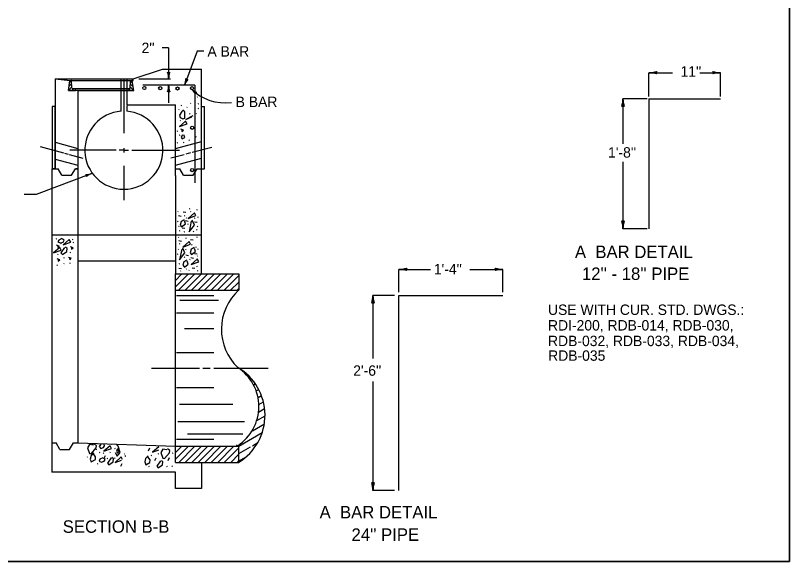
# Model space of a CAD drawing. Extents: x 1007 to 1035.5, y 1000.5 to 1021.5.
# Drawn here: x 1020.62 to 1035.5, y 1000.5 to 1011 of the extents above; entities that cross this region are included whole.
import ezdxf

# ---------------------------------------------------------------- set-up
doc = ezdxf.new("R2010")
doc.units = 0
for name, color, linetype in [('Level 1', 7, 'Continuous'), ('Level 10', 7, 'Continuous'), ('Level 11', 7, 'Continuous'), ('Level 2', 7, 'Continuous'), ('Level 3', 7, 'Continuous'), ('Level 5', 7, 'Continuous')]:
    doc.layers.add(name, color=color, linetype=linetype)

msp = doc.modelspace()

# ---------------------------------------------------------------- linework, layer by layer
at = {"layer": 'Level 1'}
for p, q in [((1023.561, 1010.378), (1023.436, 1010.378)), ((1023.561, 1010.378), (1023.561, 1009.782)), ((1024.112, 1010.315), (1023.867, 1009.662)), ((1024.237, 1010.315), (1024.112, 1010.315)), ((1022.88, 1009.782), (1023.442, 1009.969)), ((1023.442, 1009.969), (1024.192, 1009.969)), ((1024.192, 1008.011), (1024.192, 1009.969)), ((1021.38, 1009.782), (1022.88, 1009.782)), ((1021.38, 1009.782), (1021.671, 1009.751)), ((1021.38, 1009.782), (1021.38, 1008.055)), ((1021.633, 1009.559), (1021.664, 1009.744)), ((1021.658, 1009.712), (1021.694, 1009.748)), ((1021.671, 1009.751), (1021.688, 1009.751)), ((1021.688, 1009.751), (1022.837, 1009.751)), ((1021.703, 1009.602), (1021.696, 1009.743)), ((1022.645, 1009.782), (1022.645, 1009.43)), ((1022.7, 1009.782), (1022.7, 1009.157)), ((1022.7, 1009.782), (1022.7, 1009.19)), ((1022.755, 1009.782), (1022.755, 1009.572)), ((1022.821, 1009.602), (1022.829, 1009.743)), ((1022.869, 1009.697), (1022.829, 1009.737)), ((1022.837, 1009.751), (1022.853, 1009.751)), ((1022.853, 1009.751), (1022.88, 1009.751)), ((1022.891, 1009.559), (1022.861, 1009.744)), ((1022.88, 1009.751), (1022.88, 1009.782)), ((1022.986, 1009.782), (1023.594, 1009.782)), ((1021.633, 1009.56), (1021.701, 1009.627)), ((1021.647, 1009.643), (1021.698, 1009.694)), ((1021.705, 1009.559), (1021.74, 1009.594)), ((1021.711, 1009.594), (1022.814, 1009.594)), ((1021.766, 1009.594), (1021.77, 1009.559)), ((1022.759, 1009.594), (1022.755, 1009.558)), ((1022.82, 1009.56), (1022.786, 1009.594)), ((1022.891, 1009.559), (1022.823, 1009.628)), ((1022.88, 1009.627), (1022.826, 1009.681)), ((1023.561, 1009.657), (1023.561, 1009.323)), ((1021.633, 1009.559), (1021.77, 1009.559)), ((1022.891, 1009.559), (1021.633, 1009.559)), ((1021.817, 1009.559), (1022.891, 1009.559)), ((1021.817, 1009.558), (1021.817, 1006.782)), ((1022.645, 1009.43), (1022.645, 1009.157)), ((1022.755, 1009.559), (1022.755, 1009.281)), ((1022.755, 1009.282), (1023.692, 1009.282)), ((1022.755, 1009.265), (1022.755, 1009.157)), ((1023.692, 1007.924), (1023.692, 1009.282)), ((1032.798, 1009.4), (1034.173, 1009.4)), ((1032.798, 1009.4), (1032.798, 1006.9)), ((1024.192, 1009.251), (1024.253, 1009.251)), ((1024.253, 1008.054), (1024.253, 1009.251)), ((1021.38, 1008.563), (1021.817, 1008.445)), ((1021.088, 1008.48), (1021.541, 1008.358)), ((1022.712, 1008.409), (1022.609, 1008.409)), ((1022.7, 1008.447), (1022.7, 1008.367)), ((1022.7, 1008.409), (1022.788, 1008.409)), ((1022.854, 1008.407), (1023.767, 1008.407)), ((1024.013, 1008.369), (1024.392, 1008.47)), ((1021.38, 1008.239), (1021.817, 1008.121)), ((1021.562, 1008.352), (1021.63, 1008.334)), ((1021.646, 1008.329), (1021.91, 1008.257)), ((1023.604, 1008.26), (1023.861, 1008.329)), ((1023.899, 1008.339), (1023.987, 1008.362)), ((1022.7, 1008.11), (1022.7, 1007.448)), ((1021.317, 1008.054), (1021.317, 1002.219)), ((1021.317, 1008.054), (1021.437, 1008.054)), ((1021.509, 1007.929), (1021.437, 1008.054)), ((1021.509, 1007.929), (1021.695, 1007.929)), ((1021.695, 1007.929), (1021.768, 1008.054)), ((1021.768, 1008.056), (1021.817, 1008.056)), ((1021.768, 1008.054), (1021.818, 1008.054)), ((1023.692, 1007.924), (1023.692, 1006.282)), ((1023.693, 1008.054), (1023.776, 1008.054)), ((1023.849, 1007.929), (1023.776, 1008.054)), ((1023.849, 1007.929), (1024.035, 1007.929)), ((1024.035, 1007.929), (1024.107, 1008.054)), ((1024.107, 1008.054), (1024.192, 1008.054)), ((1024.192, 1008.054), (1024.253, 1008.054)), ((1024.192, 1007.633), (1024.192, 1008.011)), ((1024.192, 1006.032), (1024.192, 1007.633)), ((1021.317, 1006.782), (1024.192, 1006.782)), ((1021.817, 1006.782), (1021.817, 1002.782)), ((1021.817, 1006.282), (1023.692, 1006.282)), ((1023.692, 1006.282), (1023.692, 1006.032)), ((1023.692, 1005.719), (1023.692, 1006.032)), ((1023.692, 1006.032), (1024.428, 1006.032)), ((1023.692, 1005.907), (1023.817, 1006.032)), ((1023.692, 1005.782), (1023.942, 1006.032)), ((1023.751, 1005.715), (1024.067, 1006.032)), ((1023.876, 1005.715), (1024.192, 1006.032)), ((1024.001, 1005.715), (1024.317, 1006.032)), ((1024.126, 1005.715), (1024.442, 1006.032)), ((1024.251, 1005.715), (1024.567, 1006.032)), ((1024.376, 1005.715), (1024.692, 1006.032)), ((1024.428, 1006.032), (1024.908, 1006.032)), ((1024.501, 1005.715), (1024.817, 1006.032)), ((1024.626, 1005.715), (1024.908, 1005.997)), ((1024.908, 1006.032), (1024.908, 1005.719)), ((1024.751, 1005.715), (1024.908, 1005.872)), ((1023.692, 1005.719), (1024.428, 1005.719)), ((1023.692, 1002.719), (1023.692, 1005.719)), ((1024.428, 1005.719), (1024.908, 1005.719)), ((1024.876, 1005.715), (1024.908, 1005.747)), ((1024.428, 1005.612), (1023.715, 1005.612)), ((1024.428, 1005.517), (1023.779, 1005.517)), ((1024.518, 1005.517), (1024.428, 1005.517)), ((1024.428, 1005.274), (1023.715, 1005.274)), ((1024.428, 1004.974), (1023.865, 1004.974)), ((1024.428, 1004.512), (1023.715, 1004.512)), ((1023.234, 1004.219), (1024.154, 1004.219)), ((1024.221, 1004.219), (1024.358, 1004.219)), ((1024.428, 1004.219), (1025.478, 1004.219)), ((1025.195, 1003.896), (1025.228, 1003.915)), ((1024.428, 1003.839), (1023.715, 1003.839)), ((1025.245, 1003.78), (1025.298, 1003.811)), ((1025.282, 1003.657), (1025.346, 1003.694)), ((1024.428, 1003.519), (1023.768, 1003.519)), ((1024.796, 1003.519), (1024.428, 1003.519)), ((1025.295, 1003.52), (1025.384, 1003.572)), ((1025.289, 1003.372), (1025.406, 1003.44)), ((1024.428, 1003.188), (1023.736, 1003.188)), ((1025.02, 1003.188), (1024.428, 1003.188)), ((1025.258, 1003.21), (1025.416, 1003.301)), ((1025.171, 1003.016), (1025.402, 1003.149)), ((1024.428, 1002.949), (1023.926, 1002.949)), ((1024.988, 1002.949), (1024.428, 1002.949)), ((1024.908, 1002.719), (1025.361, 1002.981)), ((1021.316, 1002.782), (1021.317, 1002.782)), ((1021.317, 1002.782), (1021.399, 1002.782)), ((1021.472, 1002.657), (1021.399, 1002.782)), ((1021.658, 1002.657), (1021.73, 1002.782)), ((1021.73, 1002.782), (1021.816, 1002.782)), ((1021.817, 1002.782), (1023.692, 1002.719)), ((1022.083, 1002.758), (1022.106, 1002.748)), ((1022.472, 1002.746), (1022.468, 1002.743)), ((1023.692, 1002.407), (1023.692, 1002.719)), ((1023.692, 1002.719), (1024.428, 1002.719)), ((1023.817, 1002.719), (1023.692, 1002.594)), ((1023.942, 1002.719), (1023.692, 1002.469)), ((1024.428, 1002.845), (1023.715, 1002.845)), ((1024.067, 1002.719), (1023.755, 1002.407)), ((1024.192, 1002.719), (1023.88, 1002.407)), ((1024.317, 1002.719), (1024.005, 1002.407)), ((1024.442, 1002.719), (1024.13, 1002.407)), ((1024.567, 1002.719), (1024.255, 1002.407)), ((1024.692, 1002.719), (1024.38, 1002.407)), ((1024.428, 1002.719), (1024.908, 1002.719)), ((1024.817, 1002.719), (1024.505, 1002.407)), ((1024.89, 1002.719), (1024.869, 1002.74)), ((1024.908, 1002.407), (1024.908, 1002.719)), ((1025.171, 1002.727), (1025.275, 1002.787)), ((1021.472, 1002.657), (1021.658, 1002.657)), ((1022.126, 1002.58), (1022.112, 1002.577)), ((1022.174, 1002.657), (1022.164, 1002.649)), ((1022.236, 1002.597), (1022.226, 1002.589)), ((1022.314, 1002.588), (1022.304, 1002.58)), ((1022.438, 1002.601), (1022.428, 1002.593)), ((1022.532, 1002.673), (1022.522, 1002.665)), ((1022.711, 1002.565), (1022.706, 1002.566)), ((1023.177, 1002.627), (1023.202, 1002.683)), ((1023.366, 1002.57), (1023.356, 1002.562)), ((1023.64, 1002.585), (1023.63, 1002.578)), ((1024.911, 1002.688), (1024.63, 1002.407)), ((1024.909, 1002.576), (1025.137, 1002.707)), ((1022.003, 1002.513), (1021.993, 1002.505)), ((1022.32, 1002.485), (1022.345, 1002.541)), ((1022.385, 1002.479), (1022.375, 1002.472)), ((1022.533, 1002.492), (1022.522, 1002.484)), ((1022.676, 1002.464), (1022.651, 1002.511)), ((1023.229, 1002.54), (1023.219, 1002.532)), ((1023.299, 1002.44), (1023.324, 1002.495)), ((1023.552, 1002.445), (1023.578, 1002.5)), ((1024.909, 1002.562), (1024.755, 1002.407)), ((1024.907, 1002.434), (1024.88, 1002.407)), ((1024.914, 1002.434), (1025.034, 1002.503)), ((1022.198, 1002.38), (1022.188, 1002.372)), ((1022.639, 1002.333), (1022.665, 1002.388)), ((1023.184, 1002.327), (1023.173, 1002.319)), ((1023.533, 1002.327), (1023.523, 1002.319)), ((1023.635, 1002.337), (1023.625, 1002.329)), ((1023.692, 1002.407), (1024.428, 1002.407)), ((1024.192, 1002.407), (1024.192, 1001.907)), ((1024.428, 1002.407), (1024.908, 1002.407)), ((1024.539, 1002.407), (1024.537, 1002.409)), ((1023.692, 1002.219), (1021.317, 1002.219)), ((1023.692, 1001.907), (1023.692, 1002.219)), ((1024.192, 1001.907), (1023.692, 1001.907))]:
    msp.add_line(p, q, dxfattribs=at)
for points in [[(1024.119, 1009.434), (1024.109, 1009.427)], [(1023.807, 1009.271), (1023.797, 1009.263)], [(1023.991, 1009.317), (1023.981, 1009.309)], [(1024.134, 1009.301), (1024.124, 1009.294)], [(1022.7, 1009.159), (1022.7, 1008.736)], [(1022.7, 1009.157), (1022.7, 1008.75)], [(1023.766, 1009.194), (1023.756, 1009.186)], [(1023.848, 1009.185), (1023.813, 1009.155), (1023.773, 1009.08), (1023.782, 1009.036), (1023.836, 1009.015), (1023.874, 1009.026), (1023.872, 1009.047), (1023.871, 1009.147), (1023.841, 1009.173)], [(1023.919, 1009.24), (1023.909, 1009.232)], [(1024.098, 1009.117), (1024.088, 1009.11)], [(1024.134, 1009.209), (1024.124, 1009.202)], [(1023.888, 1008.967), (1023.77, 1008.862), (1023.916, 1008.915), (1023.887, 1008.969)], [(1023.791, 1008.979), (1023.781, 1008.971)], [(1024.027, 1009.068), (1023.892, 1009.001), (1024.009, 1009.048)], [(1023.976, 1009.112), (1023.965, 1009.104)], [(1023.73, 1008.775), (1023.72, 1008.767)], [(1023.776, 1008.698), (1023.766, 1008.69)], [(1023.813, 1008.811), (1023.817, 1008.767), (1023.845, 1008.794), (1023.795, 1008.811)], [(1023.826, 1008.707), (1023.803, 1008.662), (1023.822, 1008.625), (1023.872, 1008.651), (1023.852, 1008.702)], [(1024.088, 1008.667), (1024.078, 1008.659)], [(1023.692, 1008.445), (1024.192, 1008.579)], [(1023.73, 1008.549), (1023.72, 1008.542)], [(1023.853, 1008.56), (1023.843, 1008.552)], [(1023.96, 1008.606), (1023.95, 1008.598)], [(1022.551, 1008.407), (1021.663, 1008.407)], [(1023.692, 1008.121), (1024.192, 1008.255)], [(1023.747, 1007.231), (1023.737, 1007.223)], [(1023.893, 1007.21), (1023.841, 1007.219)], [(1024.059, 1007.203), (1023.94, 1007.098), (1024.087, 1007.151), (1024.058, 1007.204)], [(1023.968, 1007.284), (1023.958, 1007.277)], [(1023.989, 1007.231), (1023.979, 1007.223)], [(1024.11, 1007.263), (1024.1, 1007.255)], [(1023.744, 1007.042), (1023.733, 1007.035)], [(1023.8, 1007.136), (1023.749, 1007.145)], [(1023.857, 1007.071), (1023.802, 1007.041), (1023.784, 1006.971), (1023.81, 1006.935), (1023.883, 1006.995), (1023.866, 1007.05)], [(1023.872, 1007.149), (1023.862, 1007.141)], [(1023.935, 1007.04), (1023.884, 1007.049)], [(1023.907, 1007.106), (1023.897, 1007.099)], [(1023.997, 1007.043), (1023.954, 1006.841), (1024.056, 1006.97), (1024.013, 1007.066)], [(1024.064, 1007.103), (1024.054, 1007.095)], [(1024.128, 1007.124), (1024.118, 1007.116)], [(1023.758, 1006.946), (1023.748, 1006.938)], [(1023.875, 1006.901), (1023.824, 1006.91)], [(1023.936, 1006.985), (1023.926, 1006.978)], [(1024.11, 1007.018), (1024.058, 1007.027)], [(1024.107, 1006.882), (1024.096, 1006.874)], [(1024.121, 1006.946), (1024.111, 1006.938)], [(1023.758, 1006.74), (1023.748, 1006.732)], [(1023.776, 1006.857), (1023.765, 1006.85)], [(1023.865, 1006.84), (1023.854, 1006.832)], [(1024.043, 1006.85), (1024.032, 1006.842)], [(1024.107, 1006.74), (1024.096, 1006.732)], [(1021.404, 1006.707), (1021.394, 1006.699)], [(1021.505, 1006.713), (1021.448, 1006.682), (1021.433, 1006.648), (1021.478, 1006.625), (1021.533, 1006.644), (1021.551, 1006.678), (1021.517, 1006.705)], [(1021.492, 1006.614), (1021.482, 1006.606)], [(1021.65, 1006.693), (1021.532, 1006.588), (1021.679, 1006.641), (1021.65, 1006.695)], [(1021.717, 1006.692), (1021.707, 1006.684)], [(1021.732, 1006.633), (1021.721, 1006.625)], [(1023.807, 1006.655), (1023.756, 1006.664)], [(1023.776, 1006.612), (1023.765, 1006.604)], [(1023.955, 1006.652), (1023.837, 1006.546), (1023.984, 1006.6), (1023.955, 1006.653)], [(1023.897, 1006.719), (1023.886, 1006.711)], [(1024.032, 1006.677), (1023.98, 1006.686)], [(1024.014, 1006.594), (1024.004, 1006.586)], [(1021.466, 1006.54), (1021.348, 1006.434), (1021.495, 1006.488), (1021.466, 1006.541)], [(1021.427, 1006.581), (1021.43, 1006.537), (1021.459, 1006.565), (1021.408, 1006.582)], [(1021.562, 1006.537), (1021.49, 1006.435), (1021.52, 1006.404), (1021.604, 1006.462), (1021.61, 1006.519), (1021.579, 1006.543)], [(1021.673, 1006.442), (1021.663, 1006.435)], [(1021.691, 1006.548), (1021.695, 1006.504), (1021.723, 1006.531), (1021.673, 1006.549)], [(1023.754, 1006.509), (1023.744, 1006.501)], [(1023.815, 1006.506), (1023.773, 1006.304), (1023.874, 1006.433), (1023.832, 1006.528)], [(1023.893, 1006.498), (1023.883, 1006.49)], [(1024.049, 1006.537), (1023.995, 1006.507), (1023.976, 1006.437), (1024.002, 1006.401), (1024.075, 1006.461), (1024.058, 1006.516)], [(1024.089, 1006.548), (1024.079, 1006.54)], [(1024.128, 1006.509), (1024.118, 1006.501)], [(1021.437, 1006.318), (1021.44, 1006.274), (1021.469, 1006.301), (1021.418, 1006.319)], [(1021.433, 1006.408), (1021.423, 1006.4)], [(1021.551, 1006.34), (1021.54, 1006.332)], [(1021.657, 1006.348), (1021.66, 1006.303), (1021.689, 1006.331), (1021.638, 1006.348)], [(1023.737, 1006.413), (1023.726, 1006.405)], [(1023.911, 1006.295), (1023.856, 1006.265), (1023.837, 1006.196), (1023.864, 1006.159), (1023.936, 1006.219), (1023.919, 1006.274)], [(1023.872, 1006.356), (1023.862, 1006.348)], [(1023.946, 1006.381), (1023.895, 1006.39)], [(1023.971, 1006.306), (1023.961, 1006.298)], [(1024.042, 1006.328), (1023.991, 1006.337)], [(1024.112, 1006.317), (1023.994, 1006.212), (1024.14, 1006.265), (1024.111, 1006.318)], [(1024.11, 1006.41), (1024.058, 1006.419)], [(1024.117, 1006.377), (1024.107, 1006.369)], [(1021.423, 1006.203), (1021.413, 1006.195)], [(1021.555, 1006.232), (1021.545, 1006.224)], [(1021.668, 1006.237), (1021.658, 1006.229)], [(1023.769, 1006.227), (1023.758, 1006.22)], [(1024.067, 1006.132), (1024.016, 1006.141)], [(1024.107, 1006.174), (1024.096, 1006.166)], [(1023.811, 1006.125), (1023.759, 1006.134)], [(1023.797, 1006.089), (1023.787, 1006.081)], [(1023.907, 1006.131), (1023.897, 1006.124)], [(1023.957, 1006.103), (1023.947, 1006.095)], [(1024.121, 1006.092), (1024.111, 1006.085)], [(1027.99, 1001.868), (1027.99, 1005.618), (1029.99, 1005.618)], [(1022.118, 1002.74), (1022.041, 1002.751), (1022, 1002.687), (1022.038, 1002.576), (1022.072, 1002.569), (1022.165, 1002.684), (1022.177, 1002.73), (1022.131, 1002.759)], [(1022.26, 1002.758), (1022.227, 1002.714), (1022.259, 1002.672), (1022.308, 1002.691), (1022.326, 1002.724), (1022.322, 1002.755)], [(1022.436, 1002.726), (1022.318, 1002.621), (1022.464, 1002.674), (1022.435, 1002.727)], [(1022.533, 1002.597), (1022.573, 1002.528), (1022.627, 1002.594), (1022.591, 1002.717), (1022.577, 1002.734)], [(1022.564, 1002.741), (1022.566, 1002.738), (1022.574, 1002.74)], [(1022.116, 1002.591), (1022.069, 1002.536), (1022.053, 1002.47), (1022.072, 1002.416), (1022.152, 1002.462), (1022.156, 1002.513), (1022.114, 1002.57)], [(1022.587, 1002.676), (1022.561, 1002.619), (1022.577, 1002.582), (1022.605, 1002.613), (1022.594, 1002.641), (1022.558, 1002.649)], [(1023.372, 1002.708), (1023.253, 1002.603), (1023.372, 1002.646)], [(1023.527, 1002.648), (1023.451, 1002.66), (1023.41, 1002.596), (1023.448, 1002.485), (1023.482, 1002.478), (1023.575, 1002.592), (1023.587, 1002.638), (1023.541, 1002.667)], [(1022.295, 1002.497), (1022.239, 1002.466), (1022.224, 1002.431), (1022.268, 1002.409), (1022.323, 1002.428), (1022.341, 1002.462), (1022.307, 1002.489)], [(1022.455, 1002.495), (1022.383, 1002.392), (1022.414, 1002.362), (1022.497, 1002.419), (1022.503, 1002.476), (1022.472, 1002.501)], [(1022.651, 1002.51), (1022.533, 1002.405), (1022.652, 1002.448)], [(1022.726, 1002.537), (1022.728, 1002.522), (1022.732, 1002.527)], [(1023.166, 1002.535), (1023.119, 1002.48), (1023.103, 1002.414), (1023.122, 1002.36), (1023.202, 1002.406), (1023.206, 1002.457), (1023.164, 1002.514)], [(1023.404, 1002.434), (1023.332, 1002.331), (1023.362, 1002.301), (1023.446, 1002.358), (1023.452, 1002.415), (1023.421, 1002.44)]]:
    msp.add_lwpolyline(points, dxfattribs=at)
for centre, radius, start, end in [((1023.561, 1009.93), 0.0312, 228.7746, 310.8913), ((1023.171, 1009.782), 0.39, 0, 18.6688), ((1023.951, 1009.782), 0.39, 161.3472, 179.9939), ((1021.671, 1009.743), 0.00781, 90, 170.7077), ((1021.688, 1009.743), 0.00781, 2.9968, 90), ((1022.837, 1009.743), 0.00781, 90, 176.998), ((1022.853, 1009.743), 0.00781, 9.2983, 90), ((1023.171, 1009.782), 0.39, 359.9878, 0), ((1023.502, 1009.799), 0.39, 339.4728, 358.1416), ((1024.232, 1009.525), 0.39, 140.82, 159.4667), ((1023.919, 1009.801), 0.0312, 208.2474, 290.3641), ((1021.711, 1009.602), 0.00781, 183.0052, 270), ((1022.814, 1009.602), 0.00781, 270, 356.9948), ((1023.171, 1009.657), 0.39, 341.3472, 359.9939), ((1023.951, 1009.657), 0.39, 180, 198.6688), ((1023.951, 1009.657), 0.39, 179.9878, 180), ((1023.502, 1009.799), 0.39, 339.4606, 339.4728), ((1024.647, 1010.241), 0.922, 224.882, 277.5725), ((1024.255, 1009.88), 0.39, 227.9061, 246.5749), ((1023.732, 1009.301), 0.39, 29.2533, 47.9), ((1024.255, 1009.88), 0.39, 227.8939, 227.9061), ((1023.561, 1009.509), 0.0312, 48.7746, 130.8913), ((1024.104, 1009.491), 0.0312, 96.6807, 178.7974), ((1022.7, 1008.409), 0.75, 94.1693, 85.8244), ((1021.957, 1008.332), 0.39, 271.82, 290.4667), ((1021.955, 1007.915), 0.0312, 339.2474, 61.3641), ((1022.23, 1007.602), 0.39, 110.4728, 129.1416), ((1022.23, 1007.602), 0.39, 110.4606, 110.4728), ((1025.597, 1004.966), 1.021, 132.473, 226.1564), ((1024.401, 1003.479), 0.896, 303.0273, 56.9727), ((1024.352, 1003.313), 1.063, 301.4878, 59.6316)]:
    msp.add_arc(centre, radius, start, end, dxfattribs=at)
at = {"layer": 'Level 10'}
for p, q in [((1035.5, 1021.5), (1035.5, 1000.5)), ((1035.5, 1000.5), (1007, 1000.5))]:
    msp.add_line(p, q, dxfattribs=at)
at = {"layer": 'Level 11'}
msp.add_lwpolyline([(1007, 1000.5), (1035.5, 1000.5), (1035.5, 1021.5), (1007, 1021.5)], close=True, dxfattribs=at)
at = {"layer": 'Level 2'}
for p, q in [((1021.023, 1007.565), (1022.094, 1007.967)), ((1020.782, 1007.565), (1021.023, 1007.565))]:
    msp.add_line(p, q, dxfattribs=at)
at = {"layer": 'Level 3'}
for q in [(1023.067, 1009.657), (1024.067, 1007.782)]:
    msp.add_line((1024.067, 1009.657), q, dxfattribs=at)
for centre in [(1023.094, 1009.606), (1023.4, 1009.602), (1023.732, 1009.596), (1024.011, 1009.602), (1024.014, 1008.84), (1024.014, 1008.026)]:
    msp.add_circle(centre, 0.0313, dxfattribs=at)
at = {"layer": 'Level 5'}
for p, q in [((1032.798, 1009.443), (1032.798, 1009.9)), ((1032.798, 1009.9), (1033.252, 1009.9)), ((1033.777, 1009.9), (1034.173, 1009.9)), ((1034.173, 1009.443), (1034.173, 1009.9)), ((1032.76, 1009.4), (1032.298, 1009.4)), ((1032.298, 1009.4), (1032.298, 1008.535)), ((1032.298, 1008.184), (1032.298, 1006.9)), ((1032.76, 1006.9), (1032.298, 1006.9)), ((1027.99, 1005.681), (1027.99, 1006.118)), ((1027.99, 1006.118), (1028.594, 1006.118)), ((1029.35, 1006.118), (1029.99, 1006.118)), ((1029.99, 1005.681), (1029.99, 1006.118)), ((1027.905, 1005.618), (1027.49, 1005.618)), ((1027.49, 1005.618), (1027.49, 1004.405)), ((1027.49, 1003.961), (1027.49, 1001.868)), ((1027.905, 1001.868), (1027.49, 1001.868))]:
    msp.add_line(p, q, dxfattribs=at)
msp.add_lwpolyline([(1021.319, 1009.251), (1021.319, 1008.055), (1021.38, 1008.055), (1021.38, 1009.251)], close=True, dxfattribs=at)
for centre, radius, start, end in [((1032.798, 1010.369), 0.469, 270, 288.6688), ((1032.798, 1009.431), 0.469, 71.3472, 89.9939), ((1032.798, 1010.369), 0.469, 269.9878, 270), ((1032.976, 1009.9), 0.0375, 138.7746, 220.8913), ((1033.995, 1009.9), 0.0375, 318.7746, 40.8913), ((1034.173, 1010.369), 0.469, 251.3472, 269.9939), ((1034.173, 1009.431), 0.469, 90, 108.6688), ((1034.173, 1009.431), 0.469, 89.9878, 90), ((1031.829, 1009.4), 0.469, 341.3472, 359.9939), ((1032.767, 1009.4), 0.469, 180, 198.6688), ((1032.767, 1009.4), 0.469, 179.9878, 180), ((1032.298, 1009.222), 0.0375, 48.7746, 130.8913), ((1032.298, 1007.078), 0.0375, 228.7746, 310.8913), ((1031.829, 1006.9), 0.469, 0, 18.6688), ((1032.767, 1006.9), 0.469, 161.3472, 179.9939), ((1031.829, 1006.9), 0.469, 359.9878, 0), ((1027.99, 1006.587), 0.469, 270, 288.6688), ((1028.168, 1006.118), 0.0375, 138.7746, 220.8913), ((1029.812, 1006.118), 0.0375, 318.7746, 40.8913), ((1029.99, 1006.587), 0.469, 251.3472, 269.9939), ((1027.99, 1005.649), 0.469, 71.3472, 89.9939), ((1027.99, 1006.587), 0.469, 269.9878, 270), ((1029.99, 1005.649), 0.469, 90, 108.6688), ((1029.99, 1005.649), 0.469, 89.9878, 90), ((1027.021, 1005.618), 0.469, 341.3472, 359.9939), ((1027.959, 1005.618), 0.469, 180, 198.6688), ((1027.959, 1005.618), 0.469, 179.9878, 180), ((1027.49, 1005.44), 0.0375, 48.7746, 130.8913), ((1027.49, 1002.046), 0.0375, 228.7746, 310.8913), ((1027.021, 1001.868), 0.469, 0, 18.6688), ((1027.959, 1001.868), 0.469, 161.3472, 179.9939), ((1027.021, 1001.868), 0.469, 359.9878, 0)]:
    msp.add_arc(centre, radius, start, end, dxfattribs=at)

# ---------------------------------------------------------------- texts
at = {"layer": 'Level 1'}
for s, height, p in [("2''", 0.2, (1023.041, 1010.277)), ('A BAR', 0.2, (1024.308, 1010.209)), ("11''", 0.2, (1033.404, 1009.824)), ('B BAR', 0.2, (1024.85, 1009.239)), ("1'-8''", 0.2, (1032.011, 1008.267)), ('A  BAR DETAIL', 0.24, (1031.374, 1006.335)), ("1'-4''", 0.2, (1028.661, 1006.022)), ("12'' - 18'' PIPE", 0.24, (1031.509, 1005.914)), ('USE WITH CUR. STD. DWGS.:', 0.2, (1030.856, 1005.242)), ('RDI-200, RDB-014, RDB-030,', 0.2, (1030.856, 1004.942)), ('RDB-032, RDB-033, RDB-034,', 0.2, (1030.856, 1004.642)), ('RDB-035', 0.2, (1030.859, 1004.36)), ("2'-6''", 0.2, (1027.111, 1004.072)), ('A  BAR DETAIL', 0.24, (1026.464, 1001.329)), ('SECTION B-B', 0.24, (1021.525, 1001.052)), ("24'' PIPE", 0.24, (1027.078, 1000.897))]:
    msp.add_text(s, height=height, dxfattribs=at).set_placement(p)

doc.saveas('drawing.dxf')
